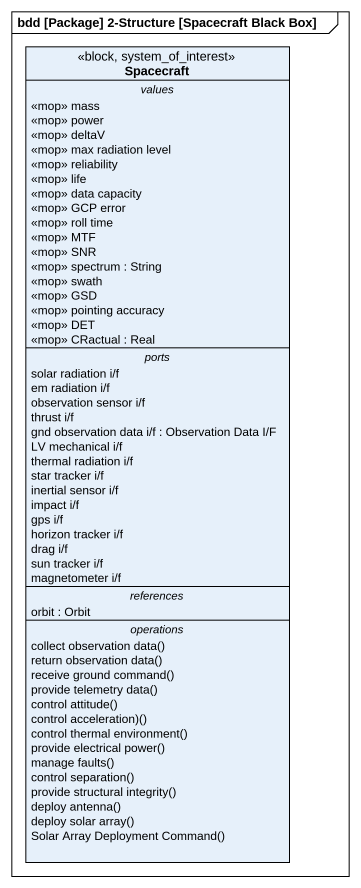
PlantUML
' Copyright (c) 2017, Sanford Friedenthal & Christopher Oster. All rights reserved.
@startuml
mainframe bdd [Package] 2-Structure [Spacecraft Black Box]
hide circle
hide empty members
class Spacecraft <<block, system_of_interest>> {
  -- values --
  <<mop>> mass
  <<mop>> power
  <<mop>> deltaV
  <<mop>> max radiation level
  <<mop>> reliability
  <<mop>> life
  <<mop>> data capacity
  <<mop>> GCP error
  <<mop>> roll time
  <<mop>> MTF
  <<mop>> SNR
  <<mop>> spectrum : String
  <<mop>> swath
  <<mop>> GSD
  <<mop>> pointing accuracy
  <<mop>> DET
  <<mop>> CRactual : Real
  -- ports --
  solar radiation i/f
  em radiation i/f
  observation sensor i/f
  thrust i/f
  gnd observation data i/f : Observation Data I/F
  LV mechanical i/f
  thermal radiation i/f
  star tracker i/f
  inertial sensor i/f
  impact i/f
  gps i/f
  horizon tracker i/f
  drag i/f
  sun tracker i/f
  magnetometer i/f
  -- references --
  orbit : Orbit
  -- operations --
  collect observation data()
  return observation data()
  receive ground command()
  provide telemetry data()
  control attitude()
  control acceleration)()
  control thermal environment()
  provide electrical power()
  manage faults()
  control separation()
  provide structural integrity()
  deploy antenna()
  deploy solar array()
  Solar Array Deployment Command()
}
@enduml
